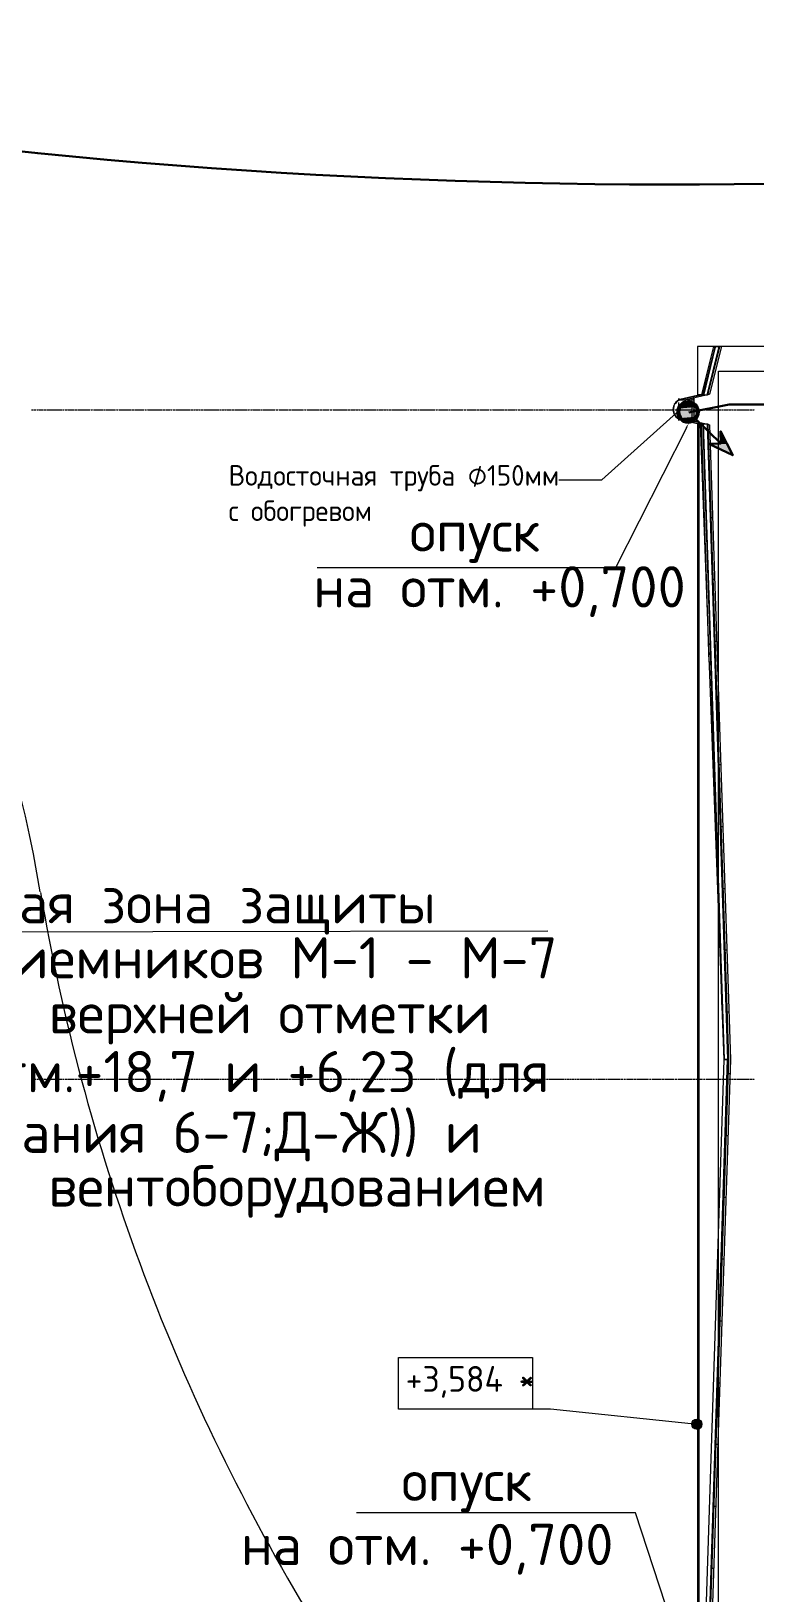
# Model space of a CAD drawing. Header units: millimetres. Extents: x -42533 to 645315, y 3457 to 82611.
# Drawn here: x 554626 to 561652, y 43635 to 58796 of the extents above; entities that cross this region are included whole.
import ezdxf

# ---------------------------------------------------------------- set-up
doc = ezdxf.new("R2010")
doc.units = ezdxf.units.MM
for name, color, linetype, true_color in [('PDF _!ЭОМ.Молниезащита', 7, 'Continuous', 0x954a95), ('PDF _Аннотация', 7, 'Continuous', 0xbababa), ('PDF _Антураж', 7, 'Continuous', 0xbababa), ('PDF _Крыша', 7, 'Continuous', 0xbababa), ('PDF _Крыша штриховка', 7, 'Continuous', 0xbababa), ('PDF _Обобщенные модели', 7, 'Continuous', 0xbababa), ('PDF _Оси', 7, 'Continuous', 0xbababa), ('PDF _Отметки', 7, 'Continuous', 0xbababa)]:
    doc.layers.add(name, color=color, linetype=linetype, true_color=true_color)
doc.layers.add('PDF _Линии', color=7, linetype='Continuous')
doc.layers.add('PDF _Текст', color=7, linetype='Continuous')
doc.styles.add('PDF GOST Common', font='GOST_Common.ttf')
doc.styles.add('PDF ISOCPEUR', font='isocpeur.ttf')

msp = doc.modelspace()

# ---------------------------------------------------------------- linework, layer by layer
at = {"layer": 'PDF _!ЭОМ.Молниезащита', "color": 5, "lineweight": 30}
msp.add_lwpolyline([(562840.1, 55170.3), (561840.6, 55170.3), (561404.3, 55170.3), (561010.4, 55094.1)], dxfattribs=at)
at = {"layer": 'PDF _!ЭОМ.Молниезащита', "color": 251, "lineweight": 5, "true_color": 0x545454}
for points in [[(560989.3, 54945.8), (560298.9, 53586.3), (557401.9, 53586.3)], [(561078.2, 42621), (560495.3, 44411.1), (557785.9, 44411.1)]]:
    msp.add_lwpolyline(points, dxfattribs=at)
at = {"layer": 'PDF _!ЭОМ.Молниезащита', "lineweight": 30}
msp.add_lwpolyline([(561086.7, 55022.1), (561323.9, 54793.4), (561205.3, 54789.1), (561438.2, 54679), (561319.6, 54912), (561323.9, 54793.4)], dxfattribs=at)
at = {"layer": 'PDF _!ЭОМ.Молниезащита', "color": 1, "lineweight": 5}
msp.add_lwpolyline([(550417.8, 46860.6), (551968, 50049.8), (559641.2, 50061.3)], dxfattribs=at)
at = {"layer": 'PDF _!ЭОМ.Молниезащита', "lineweight": 30}
msp.add_circle((561004.7, 55098.4), 103.8, dxfattribs=at)
at = {"layer": 'PDF _!ЭОМ.Молниезащита', "color": 116, "lineweight": 30, "true_color": 0x136734}
msp.add_circle((543274.8, 33878.4), 12301.6, dxfattribs=at)
at = {"layer": 'PDF _!ЭОМ.Молниезащита', "color": 1, "lineweight": 30}
msp.add_arc((560808.9, 119143.6), 61835.6, 257.405838, 277.511541, dxfattribs=at)
at = {"layer": 'PDF _!ЭОМ.Молниезащита', "lineweight": 13}
for centre, radius, start, end in [((544452.3, 48817.1), 10387.2, 8.98682, 73.69629), ((574435.6, 53776.4), 19999.9, 189.61712, 210.99735)]:
    msp.add_arc(centre, radius, start, end, dxfattribs=at)
at = {"layer": 'PDF _!ЭОМ.Молниезащита', "transparency": 33554559}
for points in [[(561074, 55178.8), (560946.9, 55178.8), (561057, 55187.2)], [(560946.9, 55178.8), (561057, 55187.2), (560963.8, 55187.2)], [(561057, 55187.2), (560963.8, 55187.2), (561040.1, 55195.7)], [(560963.8, 55187.2), (561040.1, 55195.7), (560980.8, 55195.7)], [(561040.1, 55195.7), (560980.8, 55195.7), (561018.9, 55200)], [(560980.8, 55195.7), (561018.9, 55200), (561002, 55200)], [(561116.3, 55094.1), (560904.6, 55094.1), (561112.1, 55115.2)], [(560904.6, 55094.1), (561112.1, 55115.2), (560908.8, 55115.2)], [(560908.8, 55072.9), (561116.3, 55094.1), (560904.6, 55094.1)], [(561112.1, 55115.2), (560908.8, 55115.2), (561107.9, 55132.2)], [(560908.8, 55115.2), (561107.9, 55132.2), (560913, 55132.2)], [(561112.1, 55072.9), (560908.8, 55072.9), (561116.3, 55094.1)], [(560913, 55056), (561112.1, 55072.9), (560908.8, 55072.9)], [(561107.9, 55132.2), (560913, 55132.2), (561099.4, 55149.1)], [(560913, 55132.2), (561099.4, 55149.1), (560921.5, 55149.1)], [(561107.9, 55056), (560913, 55056), (561112.1, 55072.9)], [(560921.5, 55039), (561107.9, 55056), (560913, 55056)], [(561099.4, 55149.1), (560921.5, 55149.1), (561086.7, 55166.1)], [(560921.5, 55149.1), (561086.7, 55166.1), (560934.2, 55166.1)], [(561099.4, 55039), (560921.5, 55039), (561107.9, 55056)], [(560934.2, 55022.1), (561099.4, 55039), (560921.5, 55039)], [(561086.7, 55166.1), (560934.2, 55166.1), (561074, 55178.8)], [(560934.2, 55166.1), (561074, 55178.8), (560946.9, 55178.8)], [(561086.7, 55022.1), (560934.2, 55022.1), (561099.4, 55039)], [(560946.9, 55009.4), (561086.7, 55022.1), (560934.2, 55022.1)], [(561074, 55009.4), (560946.9, 55009.4), (561086.7, 55022.1)], [(560963.8, 55000.9), (561074, 55009.4), (560946.9, 55009.4)], [(561057, 55000.9), (560963.8, 55000.9), (561074, 55009.4)], [(560980.8, 54992.4), (561057, 55000.9), (560963.8, 55000.9)], [(561040.1, 54992.4), (560980.8, 54992.4), (561057, 55000.9)], [(561002, 54988.2), (561040.1, 54992.4), (560980.8, 54992.4)], [(561018.9, 54988.2), (561002, 54988.2), (561040.1, 54992.4)], [(561323.9, 54793.4), (561383.1, 54793.4), (561319.6, 54912)], [(561205.3, 54789.1), (561323.9, 54793.4), (561383.1, 54793.4)], [(561205.3, 54789.1), (561383.1, 54789.1), (561383.1, 54793.4)], [(561438.2, 54679), (561383.1, 54789.1), (561205.3, 54789.1)]]:
    msp.add_solid(points, dxfattribs=at)
at = {"layer": 'PDF _!ЭОМ.Молниезащита', "color": 251, "true_color": 0x545454, "transparency": 33554559}
msp.add_solid([(560980.8, 54950.1), (561010.4, 54988.2), (560993.5, 54941.6)], dxfattribs=at)
at = {"layer": 'PDF _Аннотация', "color": 8, "lineweight": 9}
msp.add_lwpolyline([(559748.3, 54441.8), (560167.6, 54441.8), (560921.5, 55115.2)], dxfattribs=at)
at = {"layer": 'PDF _Аннотация', "color": 8, "lineweight": 20}
msp.add_lwpolyline([(558193.9, 45416.3), (558193.9, 45920.3), (559494.2, 45920.3), (559494.2, 45416.3)], close=True, dxfattribs=at)
at = {"layer": 'PDF _Антураж', "color": 8, "lineweight": 18}
for points in [[(561268.8, 55729.4), (561154.4, 55259.2), (561146, 55259.2), (561133.3, 55263.5), (561133.3, 55267.7), (560925.7, 55221.1, 0.6992091), (560925.7, 55026.3), (561107.9, 54984)], [(561192.6, 42646.4), (561395.9, 48813.1), (561192.6, 42642.1), (561188.3, 42642.1), (561154.4, 42642.1), (561146, 42642.1), (561133.3, 42642.1), (561133.3, 42646.4), (560925.7, 42599.8, 0.6992091), (560925.7, 42405), (561095.1, 42366.9)]]:
    msp.add_lwpolyline(points, format="xyb", dxfattribs=at)
for points in [[(561264.6, 55729.4), (561146, 55259.2)], [(561196.8, 55267.7), (561311.1, 55729.4), (561192.6, 55263.5), (561188.3, 55263.5), (561154.4, 55263.5)], [(561959.2, 31888.6), (562226, 31443.9), (562759.6, 31363.4), (562399.6, 42502.4), (562602.9, 48813.1), (562399.6, 55094.1), (562556.3, 55733.6), (561328.1, 55733.6), (561213.7, 55272), (561188.3, 55263.5), (561306.9, 55733.6)], [(561133.3, 55263.5), (560925.7, 55216.9), (560908.8, 55208.4), (560896.1, 55200), (560883.4, 55183), (560870.7, 55170.3), (560866.4, 55153.4), (560862.2, 55132.2), (560862.2, 55115.2), (560866.4, 55094.1), (560870.7, 55077.1), (560883.4, 55060.2), (560896.1, 55047.5), (560908.8, 55039), (560925.7, 55030.5)], [(560925.7, 55216.9), (560980.8, 55216.9), (560968.1, 55212.7)], [(561040.1, 55229.6), (560980.8, 55216.9)], [(561179.9, 55263.5), (561040.1, 55229.6), (561040.1, 55017.8), (561107.9, 55000.9), (561179.9, 54984)], [(560968.1, 55034.8), (560980.8, 55030.5)], [(561040.1, 55017.8), (560980.8, 55030.5), (560925.7, 55030.5), (561107.9, 54988.2)], [(561124.8, 54984), (561133.3, 54984)], [(561133.3, 54979.7), (561124.8, 54979.7)], [(561209.5, 52671.5), (561133.3, 54984), (561150.2, 54984), (561154.4, 54984), (561192.6, 54984), (561196.8, 54984), (561395.9, 48813.1)], [(561336.6, 49295.9), (561150.2, 54984)], [(561357.7, 48813.1), (561154.4, 54984)], [(561192.6, 54979.7), (561213.7, 54975.5), (561417, 48813.1), (561213.7, 42650.6), (561188.3, 42642.1), (561387.4, 48813.1), (561395.9, 48813.1), (561387.4, 48813.1), (561353.5, 48813.1), (561353.5, 48808.8)], [(561391.6, 48813.1), (561192.6, 54984)], [(561400.1, 48813.1), (561196.8, 54979.7)]]:
    msp.add_lwpolyline(points, dxfattribs=at)
for points in [[(561256.1, 55733.6), (561302.7, 55733.6), (561311.1, 55729.4), (561306.9, 55733.6), (561256.1, 55733.6), (561264.6, 55729.4), (561268.8, 55729.4), (561264.6, 55729.4), (561260.3, 55729.4), (561264.6, 55729.4), (561260.3, 55729.4)], [(561353.5, 48813.1), (561357.7, 48813.1), (561353.5, 48813.1), (561387.4, 48813.1), (561400.1, 48813.1), (561395.9, 48813.1), (561391.6, 48813.1)]]:
    msp.add_lwpolyline(points, close=True, dxfattribs=at)
at = {"layer": 'PDF _Крыша', "color": 8, "lineweight": 9}
for points in [[(561328.1, 55733.6), (561302.7, 55733.6)], [(561095.1, 55267.7), (561095.1, 55259.2)], [(561095.1, 54988.2), (561095.1, 42637.9)]]:
    msp.add_lwpolyline(points, dxfattribs=at)
at = {"layer": 'PDF _Крыша штриховка', "color": 8, "lineweight": 9}
for points in [[(561196.8, 55276.2), (561213.7, 55276.2)], [(561095.1, 54674.8), (561107.9, 54674.8)], [(561133.3, 54674.8), (561146, 54674.8)], [(561205.3, 54674.8), (561222.2, 54674.8)], [(561095.1, 54073.4), (561107.9, 54073.4)], [(561158.7, 54073.4), (561162.9, 54073.4)], [(561226.4, 54073.4), (561243.4, 54073.4)], [(561095.1, 53476.2), (561107.9, 53476.2)], [(561179.9, 53476.2), (561184.1, 53476.2)], [(561247.6, 53476.2), (561264.6, 53476.2)], [(561095.1, 52874.7), (561107.9, 52874.7)], [(561201, 52874.7), (561205.3, 52874.7)], [(561264.6, 52874.7), (561281.5, 52874.7)], [(561095.1, 52273.3), (561107.9, 52273.3)], [(561285.7, 52273.3), (561302.7, 52273.3)], [(561095.1, 51676.1), (561107.9, 51676.1)], [(561306.9, 51676.1), (561323.9, 51676.1)], [(561095.1, 51074.7), (561107.9, 51074.7)], [(561323.9, 51074.7), (561340.8, 51074.7)], [(561095.1, 50473.3), (561107.9, 50473.3)], [(561345, 50473.3), (561362, 50473.3)], [(561095.1, 49876.1), (561107.9, 49876.1)], [(561362, 49876.1), (561378.9, 49876.1)], [(561095.1, 49274.7), (561107.9, 49274.7)], [(561383.1, 49274.7), (561400.1, 49274.7)], [(561095.1, 48677.5), (561107.9, 48677.5)], [(561391.6, 48677.5), (561412.8, 48677.5)], [(561095.1, 48076.1), (561107.9, 48076.1)], [(561370.4, 48076.1), (561391.6, 48076.1)], [(561095.1, 47474.7), (561107.9, 47474.7)], [(561353.5, 47474.7), (561370.4, 47474.7)], [(561095.1, 46877.5), (561107.9, 46877.5)], [(561332.3, 46877.5), (561353.5, 46877.5)], [(561095.1, 46276.1), (561107.9, 46276.1)], [(561311.1, 46276.1), (561332.3, 46276.1)], [(561095.1, 45674.7), (561107.9, 45674.7)], [(561294.2, 45674.7), (561311.1, 45674.7)], [(561095.1, 45077.5), (561107.9, 45077.5)], [(561273, 45077.5), (561294.2, 45077.5)], [(561095.1, 44476.1), (561107.9, 44476.1)], [(561256.1, 44476.1), (561273, 44476.1)], [(561095.1, 43874.6), (561107.9, 43874.6)], [(561234.9, 43874.6), (561256.1, 43874.6)]]:
    msp.add_lwpolyline(points, dxfattribs=at)
at = {"layer": 'PDF _Линии', "color": 8, "lineweight": 9}
for points in [[(561095.1, 55733.6), (561095.1, 55267.7), (561137.5, 55267.7), (561256.1, 55733.6)], [(561154.4, 42654.9), (561353.5, 48808.8), (561124.8, 54984), (561107.9, 55000.9), (561107.9, 42642.1)]]:
    msp.add_lwpolyline(points, close=True, dxfattribs=at)
msp.add_lwpolyline([(581530.7, 32858.5), (581619.6, 25417), (554538.8, 25489), (554538.8, 32858.5), (561298.4, 32858.5), (561298.4, 55496.4), (574597.4, 55496.4), (574597.4, 32858.5), (581496.8, 32858.5)], dxfattribs=at)
at = {"layer": 'PDF _Линии', "color": 8, "lineweight": 30}
msp.add_circle((561004.7, 55098.4), 86.8, dxfattribs=at)
at = {"layer": 'PDF _Обобщенные модели', "color": 8, "lineweight": 18}
for points in [[(560913, 55212.7), (560913, 55229.6), (560913, 55221.1), (560917.3, 55216.9)], [(560913, 55056), (560913, 55123.7), (560913, 55191.5)], [(560997.7, 55221.1), (561040.1, 55216.9)], [(561052.8, 55216.9), (561061.3, 55221.1), (561061.3, 55229.6), (561061.3, 55123.7), (561061.3, 55017.8), (561061.3, 55026.3), (561052.8, 55030.5)], [(560917.3, 55030.5), (560913, 55026.3), (560913, 55017.8), (560913, 55034.8)], [(561040.1, 55030.5), (560997.7, 55026.3)]]:
    msp.add_lwpolyline(points, dxfattribs=at)
at = {"layer": 'PDF _Оси', "color": 8, "lineweight": 9}
for points in [[(554627.8, 55119.5), (554648.9, 55119.5)], [(554653.2, 55119.5), (554670.1, 55119.5)], [(554674.4, 55119.5), (554674.4, 55119.5)], [(554678.6, 55119.5), (554695.5, 55119.5)], [(554699.8, 55119.5), (554699.8, 55119.5)], [(554704, 55119.5), (554720.9, 55119.5)], [(554725.2, 55119.5), (554746.4, 55119.5)], [(554750.6, 55119.5), (554771.8, 55119.5)], [(554776, 55119.5), (554797.2, 55119.5)], [(554801.4, 55119.5), (554822.6, 55119.5)], [(554826.8, 55119.5), (554848, 55119.5)], [(554852.2, 55119.5), (554873.4, 55119.5)], [(554877.7, 55119.5), (554898.8, 55119.5)], [(554903.1, 55119.5), (554924.2, 55119.5)], [(554928.5, 55119.5), (554945.4, 55119.5)], [(554949.7, 55119.5), (554949.7, 55119.5)], [(554953.9, 55119.5), (554970.8, 55119.5)], [(554975.1, 55119.5), (554975.1, 55119.5)], [(554979.3, 55119.5), (554996.2, 55119.5)], [(555000.5, 55119.5), (555021.7, 55119.5)], [(555025.9, 55119.5), (555047.1, 55119.5)], [(555051.3, 55119.5), (555072.5, 55119.5)], [(555076.7, 55119.5), (555097.9, 55119.5)], [(555102.1, 55119.5), (555123.3, 55119.5)], [(555127.5, 55119.5), (555148.7, 55119.5)], [(555153, 55119.5), (555174.1, 55119.5)], [(555178.4, 55119.5), (555195.3, 55119.5)], [(555199.5, 55119.5), (555199.5, 55119.5)], [(555203.8, 55119.5), (555220.7, 55119.5)], [(555225, 55119.5), (555225, 55119.5)], [(555229.2, 55119.5), (555246.1, 55119.5)], [(555250.4, 55119.5), (555271.5, 55119.5)], [(555275.8, 55119.5), (555297, 55119.5)], [(555301.2, 55119.5), (555322.4, 55119.5)], [(555326.6, 55119.5), (555347.8, 55119.5)], [(555352, 55119.5), (555373.2, 55119.5)], [(555377.4, 55119.5), (555398.6, 55119.5)], [(555402.8, 55119.5), (555424, 55119.5)], [(555428.2, 55119.5), (555445.2, 55119.5)], [(555449.4, 55119.5), (555449.4, 55119.5)], [(555453.7, 55119.5), (555470.6, 55119.5)], [(555474.8, 55119.5), (555474.8, 55119.5)], [(555479.1, 55119.5), (555496, 55119.5)], [(555500.3, 55119.5), (555521.4, 55119.5)], [(555525.7, 55119.5), (555546.8, 55119.5)], [(555551.1, 55119.5), (555572.3, 55119.5)], [(555576.5, 55119.5), (555597.7, 55119.5)], [(555601.9, 55119.5), (555623.1, 55119.5)], [(555627.3, 55119.5), (555648.5, 55119.5)], [(555652.7, 55119.5), (555673.9, 55119.5)], [(555678.1, 55119.5), (555699.3, 55119.5)], [(555703.5, 55119.5), (555720.5, 55119.5)], [(555724.7, 55119.5), (555724.7, 55119.5)], [(555729, 55119.5), (555745.9, 55119.5)], [(555750.1, 55119.5), (555750.1, 55119.5)], [(555754.4, 55119.5), (555771.3, 55119.5)], [(555775.5, 55119.5), (555796.7, 55119.5)], [(555801, 55119.5), (555822.1, 55119.5)], [(555826.4, 55119.5), (555847.5, 55119.5)], [(555851.8, 55119.5), (555873, 55119.5)], [(555877.2, 55119.5), (555898.4, 55119.5)], [(555902.6, 55119.5), (555923.8, 55119.5)], [(555928, 55119.5), (555949.2, 55119.5)], [(555953.4, 55119.5), (555970.4, 55119.5)], [(555974.6, 55119.5), (555974.6, 55119.5)], [(555978.8, 55119.5), (555995.8, 55119.5)], [(556000, 55119.5), (556000, 55119.5)], [(556004.3, 55119.5), (556021.2, 55119.5)], [(556025.4, 55119.5), (556046.6, 55119.5)], [(556050.8, 55119.5), (556072, 55119.5)], [(556076.3, 55119.5), (556097.4, 55119.5)], [(556101.7, 55119.5), (556122.8, 55119.5)], [(556127.1, 55119.5), (556148.3, 55119.5)], [(556152.5, 55119.5), (556173.7, 55119.5)], [(556177.9, 55119.5), (556199.1, 55119.5)], [(556203.3, 55119.5), (556220.3, 55119.5)], [(556224.5, 55119.5), (556224.5, 55119.5)], [(556228.7, 55119.5), (556245.7, 55119.5)], [(556249.9, 55119.5), (556249.9, 55119.5)], [(556254.1, 55119.5), (556271.1, 55119.5)], [(556275.3, 55119.5), (556296.5, 55119.5)], [(556300.7, 55119.5), (556321.9, 55119.5)], [(556326.1, 55119.5), (556347.3, 55119.5)], [(556351.6, 55119.5), (556372.7, 55119.5)], [(556377, 55119.5), (556398.1, 55119.5)], [(556402.4, 55119.5), (556423.6, 55119.5)], [(556427.8, 55119.5), (556449, 55119.5)], [(556453.2, 55119.5), (556474.4, 55119.5)], [(556478.6, 55119.5), (556495.6, 55119.5)], [(556499.8, 55119.5), (556499.8, 55119.5)], [(556504, 55119.5), (556521, 55119.5)], [(556525.2, 55119.5), (556525.2, 55119.5)], [(556529.4, 55119.5), (556546.4, 55119.5)], [(556550.6, 55119.5), (556571.8, 55119.5)], [(556576, 55119.5), (556597.2, 55119.5)], [(556601.4, 55119.5), (556622.6, 55119.5)], [(556626.9, 55119.5), (556648, 55119.5)], [(556652.3, 55119.5), (556673.4, 55119.5)], [(556677.7, 55119.5), (556698.9, 55119.5)], [(556703.1, 55119.5), (556724.3, 55119.5)], [(556728.5, 55119.5), (556745.4, 55119.5)], [(556749.7, 55119.5), (556749.7, 55119.5)], [(556753.9, 55119.5), (556770.9, 55119.5)], [(556775.1, 55119.5), (556775.1, 55119.5)], [(556779.3, 55119.5), (556796.3, 55119.5)], [(556800.5, 55119.5), (556821.7, 55119.5)], [(556825.9, 55119.5), (556847.1, 55119.5)], [(556851.3, 55119.5), (556872.5, 55119.5)], [(556876.7, 55119.5), (556897.9, 55119.5)], [(556902.2, 55119.5), (556923.3, 55119.5)], [(556927.6, 55119.5), (556948.7, 55119.5)], [(556953, 55119.5), (556974.2, 55119.5)], [(556978.4, 55119.5), (556995.3, 55119.5)], [(556999.6, 55119.5), (556999.6, 55119.5)], [(557003.8, 55119.5), (557020.7, 55119.5)], [(557025, 55119.5), (557025, 55119.5)], [(557029.2, 55119.5), (557046.2, 55119.5)], [(557050.4, 55119.5), (557071.6, 55119.5)], [(557075.8, 55119.5), (557097, 55119.5)], [(557101.2, 55119.5), (557122.4, 55119.5)], [(557126.6, 55119.5), (557147.8, 55119.5)], [(557152, 55119.5), (557173.2, 55119.5)], [(557177.4, 55119.5), (557198.6, 55119.5)], [(557202.9, 55119.5), (557224, 55119.5)], [(557228.3, 55119.5), (557249.4, 55119.5)], [(557253.7, 55119.5), (557270.6, 55119.5)], [(557274.9, 55119.5), (557274.9, 55119.5)], [(557279.1, 55119.5), (557296, 55119.5)], [(557300.3, 55119.5), (557300.3, 55119.5)], [(557304.5, 55119.5), (557321.4, 55119.5)], [(557325.7, 55119.5), (557346.9, 55119.5)], [(557351.1, 55119.5), (557372.3, 55119.5)], [(557376.5, 55119.5), (557397.7, 55119.5)], [(557401.9, 55119.5), (557423.1, 55119.5)], [(557427.3, 55119.5), (557448.5, 55119.5)], [(557452.7, 55119.5), (557473.9, 55119.5)], [(557478.2, 55119.5), (557499.3, 55119.5)], [(557503.6, 55119.5), (557520.5, 55119.5)], [(557524.7, 55119.5), (557524.7, 55119.5)], [(557529, 55119.5), (557545.9, 55119.5)], [(557550.2, 55119.5), (557550.2, 55119.5)], [(557554.4, 55119.5), (557571.3, 55119.5)], [(557575.6, 55119.5), (557596.7, 55119.5)], [(557601, 55119.5), (557622.2, 55119.5)], [(557626.4, 55119.5), (557647.6, 55119.5)], [(557651.8, 55119.5), (557673, 55119.5)], [(557677.2, 55119.5), (557698.4, 55119.5)], [(557702.6, 55119.5), (557723.8, 55119.5)], [(557728, 55119.5), (557749.2, 55119.5)], [(557753.5, 55119.5), (557770.4, 55119.5)], [(557774.6, 55119.5), (557774.6, 55119.5)], [(557778.9, 55119.5), (557795.8, 55119.5)], [(557800, 55119.5), (557800, 55119.5)], [(557804.3, 55119.5), (557821.2, 55119.5)], [(557825.5, 55119.5), (557846.6, 55119.5)], [(557850.9, 55119.5), (557872, 55119.5)], [(557876.3, 55119.5), (557897.5, 55119.5)], [(557901.7, 55119.5), (557922.9, 55119.5)], [(557927.1, 55119.5), (557948.3, 55119.5)], [(557952.5, 55119.5), (557973.7, 55119.5)], [(557977.9, 55119.5), (557999.1, 55119.5)], [(558003.3, 55119.5), (558024.5, 55119.5)], [(558028.8, 55119.5), (558045.7, 55119.5)], [(558049.9, 55119.5), (558049.9, 55119.5)], [(558054.2, 55119.5), (558071.1, 55119.5)], [(558075.3, 55119.5), (558075.3, 55119.5)], [(558079.6, 55119.5), (558096.5, 55119.5)], [(558100.8, 55119.5), (558121.9, 55119.5)], [(558126.2, 55119.5), (558147.3, 55119.5)], [(558151.6, 55119.5), (558172.8, 55119.5)], [(558177, 55119.5), (558198.2, 55119.5)], [(558202.4, 55119.5), (558223.6, 55119.5)], [(558227.8, 55119.5), (558249, 55119.5)], [(558253.2, 55119.5), (558274.4, 55119.5)], [(558278.6, 55119.5), (558295.6, 55119.5)], [(558299.8, 55119.5), (558299.8, 55119.5)], [(558304.1, 55119.5), (558321, 55119.5)], [(558325.2, 55119.5), (558325.2, 55119.5)], [(558329.5, 55119.5), (558346.4, 55119.5)], [(558350.6, 55119.5), (558371.8, 55119.5)], [(558376.1, 55119.5), (558397.2, 55119.5)], [(558401.5, 55119.5), (558422.6, 55119.5)], [(558426.9, 55119.5), (558448.1, 55119.5)], [(558452.3, 55119.5), (558473.5, 55119.5)], [(558477.7, 55119.5), (558498.9, 55119.5)], [(558503.1, 55119.5), (558524.3, 55119.5)], [(558528.5, 55119.5), (558545.5, 55119.5)], [(558549.7, 55119.5), (558549.7, 55119.5)], [(558553.9, 55119.5), (558570.9, 55119.5)], [(558575.1, 55119.5), (558575.1, 55119.5)], [(558579.3, 55119.5), (558596.3, 55119.5)], [(558600.5, 55119.5), (558621.7, 55119.5)], [(558625.9, 55119.5), (558647.1, 55119.5)], [(558651.3, 55119.5), (558672.5, 55119.5)], [(558676.8, 55119.5), (558697.9, 55119.5)], [(558702.2, 55119.5), (558723.3, 55119.5)], [(558727.6, 55119.5), (558748.8, 55119.5)], [(558753, 55119.5), (558774.2, 55119.5)], [(558778.4, 55119.5), (558799.6, 55119.5)], [(558803.8, 55119.5), (558820.8, 55119.5)], [(558825, 55119.5), (558825, 55119.5)], [(558829.2, 55119.5), (558846.2, 55119.5)], [(558850.4, 55119.5), (558850.4, 55119.5)], [(558854.6, 55119.5), (558871.6, 55119.5)], [(558875.8, 55119.5), (558897, 55119.5)], [(558901.2, 55119.5), (558922.4, 55119.5)], [(558926.6, 55119.5), (558947.8, 55119.5)], [(558952.1, 55119.5), (558973.2, 55119.5)], [(558977.5, 55119.5), (558998.6, 55119.5)], [(559002.9, 55119.5), (559024.1, 55119.5)], [(559028.3, 55119.5), (559049.5, 55119.5)], [(559053.7, 55119.5), (559070.6, 55119.5)], [(559074.9, 55119.5), (559074.9, 55119.5)], [(559079.1, 55119.5), (559096.1, 55119.5)], [(559100.3, 55119.5), (559100.3, 55119.5)], [(559104.5, 55119.5), (559121.5, 55119.5)], [(559125.7, 55119.5), (559146.9, 55119.5)], [(559151.1, 55119.5), (559172.3, 55119.5)], [(559176.5, 55119.5), (559197.7, 55119.5)], [(559201.9, 55119.5), (559223.1, 55119.5)], [(559227.4, 55119.5), (559248.5, 55119.5)], [(559252.8, 55119.5), (559273.9, 55119.5)], [(559278.2, 55119.5), (559299.4, 55119.5)], [(559303.6, 55119.5), (559320.5, 55119.5)], [(559324.8, 55119.5), (559324.8, 55119.5)], [(559329, 55119.5), (559345.9, 55119.5)], [(559350.2, 55119.5), (559350.2, 55119.5)], [(559354.4, 55119.5), (559371.4, 55119.5)], [(559375.6, 55119.5), (559396.8, 55119.5)], [(559401, 55119.5), (559422.2, 55119.5)], [(559426.4, 55119.5), (559447.6, 55119.5)], [(559451.8, 55119.5), (559473, 55119.5)], [(559477.2, 55119.5), (559498.4, 55119.5)], [(559502.7, 55119.5), (559523.8, 55119.5)], [(559528.1, 55119.5), (559549.2, 55119.5)], [(559553.5, 55119.5), (559574.7, 55119.5)], [(559578.9, 55119.5), (559595.8, 55119.5)], [(559600.1, 55119.5), (559600.1, 55119.5)], [(559604.3, 55119.5), (559621.2, 55119.5)], [(559625.5, 55119.5), (559625.5, 55119.5)], [(559629.7, 55119.5), (559646.7, 55119.5)], [(559650.9, 55119.5), (559672.1, 55119.5)], [(559676.3, 55119.5), (559697.5, 55119.5)], [(559701.7, 55119.5), (559722.9, 55119.5)], [(559727.1, 55119.5), (559748.3, 55119.5)], [(559752.5, 55119.5), (559773.7, 55119.5)], [(559778, 55119.5), (559799.1, 55119.5)], [(559803.4, 55119.5), (559824.5, 55119.5)], [(559828.8, 55119.5), (559845.7, 55119.5)], [(559850, 55119.5), (559850, 55119.5)], [(559854.2, 55119.5), (559871.1, 55119.5)], [(559875.4, 55119.5), (559875.4, 55119.5)], [(559879.6, 55119.5), (559896.5, 55119.5)], [(559900.8, 55119.5), (559922, 55119.5)], [(559926.2, 55119.5), (559947.4, 55119.5)], [(559951.6, 55119.5), (559972.8, 55119.5)], [(559977, 55119.5), (559998.2, 55119.5)], [(560002.4, 55119.5), (560023.6, 55119.5)], [(560027.8, 55119.5), (560049, 55119.5)], [(560053.2, 55119.5), (560074.4, 55119.5)], [(560078.7, 55119.5), (560095.6, 55119.5)], [(560099.8, 55119.5), (560099.8, 55119.5)], [(560104.1, 55119.5), (560121, 55119.5)], [(560125.2, 55119.5), (560125.2, 55119.5)], [(560129.5, 55119.5), (560146.4, 55119.5)], [(560150.7, 55119.5), (560171.8, 55119.5)], [(560176.1, 55119.5), (560197.3, 55119.5)], [(560201.5, 55119.5), (560222.7, 55119.5)], [(560226.9, 55119.5), (560248.1, 55119.5)], [(560252.3, 55119.5), (560273.5, 55119.5)], [(560277.7, 55119.5), (560298.9, 55119.5)], [(560303.1, 55119.5), (560324.3, 55119.5)], [(560328.5, 55119.5), (560349.7, 55119.5)], [(560354, 55119.5), (560370.9, 55119.5)], [(560375.1, 55119.5), (560375.1, 55119.5)], [(560379.4, 55119.5), (560396.3, 55119.5)], [(560400.5, 55119.5), (560400.5, 55119.5)], [(560404.8, 55119.5), (560421.7, 55119.5)], [(560426, 55119.5), (560447.1, 55119.5)], [(560451.4, 55119.5), (560472.5, 55119.5)], [(560476.8, 55119.5), (560498, 55119.5)], [(560502.2, 55119.5), (560523.4, 55119.5)], [(560527.6, 55119.5), (560548.8, 55119.5)], [(560553, 55119.5), (560574.2, 55119.5)], [(560578.4, 55119.5), (560599.6, 55119.5)], [(560603.8, 55119.5), (560620.8, 55119.5)], [(560625, 55119.5), (560625, 55119.5)], [(560629.3, 55119.5), (560646.2, 55119.5)], [(560650.4, 55119.5), (560650.4, 55119.5)], [(560654.7, 55119.5), (560671.6, 55119.5)], [(560675.8, 55119.5), (560697, 55119.5)], [(560701.3, 55119.5), (560722.4, 55119.5)], [(560726.7, 55119.5), (560747.8, 55119.5)], [(560752.1, 55119.5), (560773.3, 55119.5)], [(560777.5, 55119.5), (560798.7, 55119.5)], [(560802.9, 55119.5), (560824.1, 55119.5)], [(560828.3, 55119.5), (560849.5, 55119.5)], [(560853.7, 55119.5), (560870.7, 55119.5)], [(560874.9, 55119.5), (560874.9, 55119.5)], [(560879.1, 55119.5), (560896.1, 55119.5)], [(560900.3, 55119.5), (560900.3, 55119.5)], [(560904.6, 55119.5), (560921.5, 55119.5)], [(560925.7, 55119.5), (560946.9, 55119.5)], [(560951.1, 55119.5), (560972.3, 55119.5)], [(560976.6, 55119.5), (560997.7, 55119.5)], [(561002, 55119.5), (561023.1, 55119.5)], [(561027.4, 55119.5), (561048.6, 55119.5)], [(561052.8, 55119.5), (561074, 55119.5)], [(561078.2, 55119.5), (561099.4, 55119.5)], [(561103.6, 55119.5), (561124.8, 55119.5)], [(561129, 55119.5), (561146, 55119.5)], [(561150.2, 55119.5), (561150.2, 55119.5)], [(561154.4, 55119.5), (561171.4, 55119.5)], [(561175.6, 55119.5), (561175.6, 55119.5)], [(561179.9, 55119.5), (561196.8, 55119.5)], [(561201, 55119.5), (561222.2, 55119.5)], [(561226.4, 55119.5), (561247.6, 55119.5)], [(561251.9, 55119.5), (561273, 55119.5)], [(561277.3, 55119.5), (561298.4, 55119.5)], [(561302.7, 55119.5), (561323.9, 55119.5)], [(561328.1, 55119.5), (561349.3, 55119.5)], [(561353.5, 55119.5), (561374.7, 55119.5)], [(561378.9, 55119.5), (561395.9, 55119.5)], [(561400.1, 55119.5), (561400.1, 55119.5)], [(561404.3, 55119.5), (561421.3, 55119.5)], [(561425.5, 55119.5), (561425.5, 55119.5)], [(561429.7, 55119.5), (561446.7, 55119.5)], [(561450.9, 55119.5), (561472.1, 55119.5)], [(561476.3, 55119.5), (561497.5, 55119.5)], [(561501.7, 55119.5), (561522.9, 55119.5)], [(561527.1, 55119.5), (561548.3, 55119.5)], [(561552.6, 55119.5), (561573.7, 55119.5)], [(561578, 55119.5), (561599.2, 55119.5)], [(561603.4, 55119.5), (561624.6, 55119.5)], [(561628.8, 55119.5), (561645.7, 55119.5)], [(561650, 55119.5), (561650, 55119.5)], [(554627.8, 48622.5), (554648.9, 48622.5)], [(554653.2, 48622.5), (554670.1, 48622.5)], [(554674.4, 48622.5), (554674.4, 48622.5)], [(554678.6, 48622.5), (554695.5, 48622.5)], [(554699.8, 48622.5), (554699.8, 48622.5)], [(554704, 48622.5), (554720.9, 48622.5)], [(554725.2, 48622.5), (554746.4, 48622.5)], [(554750.6, 48622.5), (554771.8, 48622.5)], [(554776, 48622.5), (554797.2, 48622.5)], [(554801.4, 48622.5), (554822.6, 48622.5)], [(554826.8, 48622.5), (554848, 48622.5)], [(554852.2, 48622.5), (554873.4, 48622.5)], [(554877.7, 48622.5), (554898.8, 48622.5)], [(554903.1, 48622.5), (554924.2, 48622.5)], [(554928.5, 48622.5), (554945.4, 48622.5)], [(554949.7, 48622.5), (554949.7, 48622.5)], [(554953.9, 48622.5), (554970.8, 48622.5)], [(554975.1, 48622.5), (554975.1, 48622.5)], [(554979.3, 48622.5), (554996.2, 48622.5)], [(555000.5, 48622.5), (555021.7, 48622.5)], [(555025.9, 48622.5), (555047.1, 48622.5)], [(555051.3, 48622.5), (555072.5, 48622.5)], [(555076.7, 48622.5), (555097.9, 48622.5)], [(555102.1, 48622.5), (555123.3, 48622.5)], [(555127.5, 48622.5), (555148.7, 48622.5)], [(555153, 48622.5), (555174.1, 48622.5)], [(555178.4, 48622.5), (555195.3, 48622.5)], [(555199.5, 48622.5), (555199.5, 48622.5)], [(555203.8, 48622.5), (555220.7, 48622.5)], [(555225, 48622.5), (555225, 48622.5)], [(555229.2, 48622.5), (555246.1, 48622.5)], [(555250.4, 48622.5), (555271.5, 48622.5)], [(555275.8, 48622.5), (555297, 48622.5)], [(555301.2, 48622.5), (555322.4, 48622.5)], [(555326.6, 48622.5), (555347.8, 48622.5)], [(555352, 48622.5), (555373.2, 48622.5)], [(555377.4, 48622.5), (555398.6, 48622.5)], [(555402.8, 48622.5), (555424, 48622.5)], [(555428.2, 48622.5), (555445.2, 48622.5)], [(555449.4, 48622.5), (555449.4, 48622.5)], [(555453.7, 48622.5), (555470.6, 48622.5)], [(555474.8, 48622.5), (555474.8, 48622.5)], [(555479.1, 48622.5), (555496, 48622.5)], [(555500.3, 48622.5), (555521.4, 48622.5)], [(555525.7, 48622.5), (555546.8, 48622.5)], [(555551.1, 48622.5), (555572.3, 48622.5)], [(555576.5, 48622.5), (555597.7, 48622.5)], [(555601.9, 48622.5), (555623.1, 48622.5)], [(555627.3, 48622.5), (555648.5, 48622.5)], [(555652.7, 48622.5), (555673.9, 48622.5)], [(555678.1, 48622.5), (555699.3, 48622.5)], [(555703.5, 48622.5), (555720.5, 48622.5)], [(555724.7, 48622.5), (555724.7, 48622.5)], [(555729, 48622.5), (555745.9, 48622.5)], [(555750.1, 48622.5), (555750.1, 48622.5)], [(555754.4, 48622.5), (555771.3, 48622.5)], [(555775.5, 48622.5), (555796.7, 48622.5)], [(555801, 48622.5), (555822.1, 48622.5)], [(555826.4, 48622.5), (555847.5, 48622.5)], [(555851.8, 48622.5), (555873, 48622.5)], [(555877.2, 48622.5), (555898.4, 48622.5)], [(555902.6, 48622.5), (555923.8, 48622.5)], [(555928, 48622.5), (555949.2, 48622.5)], [(555953.4, 48622.5), (555970.4, 48622.5)], [(555974.6, 48622.5), (555974.6, 48622.5)], [(555978.8, 48622.5), (555995.8, 48622.5)], [(556000, 48622.5), (556000, 48622.5)], [(556004.3, 48622.5), (556021.2, 48622.5)], [(556025.4, 48622.5), (556046.6, 48622.5)], [(556050.8, 48622.5), (556072, 48622.5)], [(556076.3, 48622.5), (556097.4, 48622.5)], [(556101.7, 48622.5), (556122.8, 48622.5)], [(556127.1, 48622.5), (556148.3, 48622.5)], [(556152.5, 48622.5), (556173.7, 48622.5)], [(556177.9, 48622.5), (556199.1, 48622.5)], [(556203.3, 48622.5), (556220.3, 48622.5)], [(556224.5, 48622.5), (556224.5, 48622.5)], [(556228.7, 48622.5), (556245.7, 48622.5)], [(556249.9, 48622.5), (556249.9, 48622.5)], [(556254.1, 48622.5), (556271.1, 48622.5)], [(556275.3, 48622.5), (556296.5, 48622.5)], [(556300.7, 48622.5), (556321.9, 48622.5)], [(556326.1, 48622.5), (556347.3, 48622.5)], [(556351.6, 48622.5), (556372.7, 48622.5)], [(556377, 48622.5), (556398.1, 48622.5)], [(556402.4, 48622.5), (556423.6, 48622.5)], [(556427.8, 48622.5), (556449, 48622.5)], [(556453.2, 48622.5), (556474.4, 48622.5)], [(556478.6, 48622.5), (556495.6, 48622.5)], [(556499.8, 48622.5), (556499.8, 48622.5)], [(556504, 48622.5), (556521, 48622.5)], [(556525.2, 48622.5), (556525.2, 48622.5)], [(556529.4, 48622.5), (556546.4, 48622.5)], [(556550.6, 48622.5), (556571.8, 48622.5)], [(556576, 48622.5), (556597.2, 48622.5)], [(556601.4, 48622.5), (556622.6, 48622.5)], [(556626.9, 48622.5), (556648, 48622.5)], [(556652.3, 48622.5), (556673.4, 48622.5)], [(556677.7, 48622.5), (556698.9, 48622.5)], [(556703.1, 48622.5), (556724.3, 48622.5)], [(556728.5, 48622.5), (556745.4, 48622.5)], [(556749.7, 48622.5), (556749.7, 48622.5)], [(556753.9, 48622.5), (556770.9, 48622.5)], [(556775.1, 48622.5), (556775.1, 48622.5)], [(556779.3, 48622.5), (556796.3, 48622.5)], [(556800.5, 48622.5), (556821.7, 48622.5)], [(556825.9, 48622.5), (556847.1, 48622.5)], [(556851.3, 48622.5), (556872.5, 48622.5)], [(556876.7, 48622.5), (556897.9, 48622.5)], [(556902.2, 48622.5), (556923.3, 48622.5)], [(556927.6, 48622.5), (556948.7, 48622.5)], [(556953, 48622.5), (556974.2, 48622.5)], [(556978.4, 48622.5), (556995.3, 48622.5)], [(556999.6, 48622.5), (556999.6, 48622.5)], [(557003.8, 48622.5), (557020.7, 48622.5)], [(557025, 48622.5), (557025, 48622.5)], [(557029.2, 48622.5), (557046.2, 48622.5)], [(557050.4, 48622.5), (557071.6, 48622.5)], [(557075.8, 48622.5), (557097, 48622.5)], [(557101.2, 48622.5), (557122.4, 48622.5)], [(557126.6, 48622.5), (557147.8, 48622.5)], [(557152, 48622.5), (557173.2, 48622.5)], [(557177.4, 48622.5), (557198.6, 48622.5)], [(557202.9, 48622.5), (557224, 48622.5)], [(557228.3, 48622.5), (557249.4, 48622.5)], [(557253.7, 48622.5), (557270.6, 48622.5)], [(557274.9, 48622.5), (557274.9, 48622.5)], [(557279.1, 48622.5), (557296, 48622.5)], [(557300.3, 48622.5), (557300.3, 48622.5)], [(557304.5, 48622.5), (557321.4, 48622.5)], [(557325.7, 48622.5), (557346.9, 48622.5)], [(557351.1, 48622.5), (557372.3, 48622.5)], [(557376.5, 48622.5), (557397.7, 48622.5)], [(557401.9, 48622.5), (557423.1, 48622.5)], [(557427.3, 48622.5), (557448.5, 48622.5)], [(557452.7, 48622.5), (557473.9, 48622.5)], [(557478.2, 48622.5), (557499.3, 48622.5)], [(557503.6, 48622.5), (557520.5, 48622.5)], [(557524.7, 48622.5), (557524.7, 48622.5)], [(557529, 48622.5), (557545.9, 48622.5)], [(557550.2, 48622.5), (557550.2, 48622.5)], [(557554.4, 48622.5), (557571.3, 48622.5)], [(557575.6, 48622.5), (557596.7, 48622.5)], [(557601, 48622.5), (557622.2, 48622.5)], [(557626.4, 48622.5), (557647.6, 48622.5)], [(557651.8, 48622.5), (557673, 48622.5)], [(557677.2, 48622.5), (557698.4, 48622.5)], [(557702.6, 48622.5), (557723.8, 48622.5)], [(557728, 48622.5), (557749.2, 48622.5)], [(557753.5, 48622.5), (557770.4, 48622.5)], [(557774.6, 48622.5), (557774.6, 48622.5)], [(557778.9, 48622.5), (557795.8, 48622.5)], [(557800, 48622.5), (557800, 48622.5)], [(557804.3, 48622.5), (557821.2, 48622.5)], [(557825.5, 48622.5), (557846.6, 48622.5)], [(557850.9, 48622.5), (557872, 48622.5)], [(557876.3, 48622.5), (557897.5, 48622.5)], [(557901.7, 48622.5), (557922.9, 48622.5)], [(557927.1, 48622.5), (557948.3, 48622.5)], [(557952.5, 48622.5), (557973.7, 48622.5)], [(557977.9, 48622.5), (557999.1, 48622.5)], [(558003.3, 48622.5), (558024.5, 48622.5)], [(558028.8, 48622.5), (558045.7, 48622.5)], [(558049.9, 48622.5), (558049.9, 48622.5)], [(558054.2, 48622.5), (558071.1, 48622.5)], [(558075.3, 48622.5), (558075.3, 48622.5)], [(558079.6, 48622.5), (558096.5, 48622.5)], [(558100.8, 48622.5), (558121.9, 48622.5)], [(558126.2, 48622.5), (558147.3, 48622.5)], [(558151.6, 48622.5), (558172.8, 48622.5)], [(558177, 48622.5), (558198.2, 48622.5)], [(558202.4, 48622.5), (558223.6, 48622.5)], [(558227.8, 48622.5), (558249, 48622.5)], [(558253.2, 48622.5), (558274.4, 48622.5)], [(558278.6, 48622.5), (558295.6, 48622.5)], [(558299.8, 48622.5), (558299.8, 48622.5)], [(558304.1, 48622.5), (558321, 48622.5)], [(558325.2, 48622.5), (558325.2, 48622.5)], [(558329.5, 48622.5), (558346.4, 48622.5)], [(558350.6, 48622.5), (558371.8, 48622.5)], [(558376.1, 48622.5), (558397.2, 48622.5)], [(558401.5, 48622.5), (558422.6, 48622.5)], [(558426.9, 48622.5), (558448.1, 48622.5)], [(558452.3, 48622.5), (558473.5, 48622.5)], [(558477.7, 48622.5), (558498.9, 48622.5)], [(558503.1, 48622.5), (558524.3, 48622.5)], [(558528.5, 48622.5), (558545.5, 48622.5)], [(558549.7, 48622.5), (558549.7, 48622.5)], [(558553.9, 48622.5), (558570.9, 48622.5)], [(558575.1, 48622.5), (558575.1, 48622.5)], [(558579.3, 48622.5), (558596.3, 48622.5)], [(558600.5, 48622.5), (558621.7, 48622.5)], [(558625.9, 48622.5), (558647.1, 48622.5)], [(558651.3, 48622.5), (558672.5, 48622.5)], [(558676.8, 48622.5), (558697.9, 48622.5)], [(558702.2, 48622.5), (558723.3, 48622.5)], [(558727.6, 48622.5), (558748.8, 48622.5)], [(558753, 48622.5), (558774.2, 48622.5)], [(558778.4, 48622.5), (558799.6, 48622.5)], [(558803.8, 48622.5), (558820.8, 48622.5)], [(558825, 48622.5), (558825, 48622.5)], [(558829.2, 48622.5), (558846.2, 48622.5)], [(558850.4, 48622.5), (558850.4, 48622.5)], [(558854.6, 48622.5), (558871.6, 48622.5)], [(558875.8, 48622.5), (558897, 48622.5)], [(558901.2, 48622.5), (558922.4, 48622.5)], [(558926.6, 48622.5), (558947.8, 48622.5)], [(558952.1, 48622.5), (558973.2, 48622.5)], [(558977.5, 48622.5), (558998.6, 48622.5)], [(559002.9, 48622.5), (559024.1, 48622.5)], [(559028.3, 48622.5), (559049.5, 48622.5)], [(559053.7, 48622.5), (559070.6, 48622.5)], [(559074.9, 48622.5), (559074.9, 48622.5)], [(559079.1, 48622.5), (559096.1, 48622.5)], [(559100.3, 48622.5), (559100.3, 48622.5)], [(559104.5, 48622.5), (559121.5, 48622.5)], [(559125.7, 48622.5), (559146.9, 48622.5)], [(559151.1, 48622.5), (559172.3, 48622.5)], [(559176.5, 48622.5), (559197.7, 48622.5)], [(559201.9, 48622.5), (559223.1, 48622.5)], [(559227.4, 48622.5), (559248.5, 48622.5)], [(559252.8, 48622.5), (559273.9, 48622.5)], [(559278.2, 48622.5), (559299.4, 48622.5)], [(559303.6, 48622.5), (559320.5, 48622.5)], [(559324.8, 48622.5), (559324.8, 48622.5)], [(559329, 48622.5), (559345.9, 48622.5)], [(559350.2, 48622.5), (559350.2, 48622.5)], [(559354.4, 48622.5), (559371.4, 48622.5)], [(559375.6, 48622.5), (559396.8, 48622.5)], [(559401, 48622.5), (559422.2, 48622.5)], [(559426.4, 48622.5), (559447.6, 48622.5)], [(559451.8, 48622.5), (559473, 48622.5)], [(559477.2, 48622.5), (559498.4, 48622.5)], [(559502.7, 48622.5), (559523.8, 48622.5)], [(559528.1, 48622.5), (559549.2, 48622.5)], [(559553.5, 48622.5), (559574.7, 48622.5)], [(559578.9, 48622.5), (559595.8, 48622.5)], [(559600.1, 48622.5), (559600.1, 48622.5)], [(559604.3, 48622.5), (559621.2, 48622.5)], [(559625.5, 48622.5), (559625.5, 48622.5)], [(559629.7, 48622.5), (559646.7, 48622.5)], [(559650.9, 48622.5), (559672.1, 48622.5)], [(559676.3, 48622.5), (559697.5, 48622.5)], [(559701.7, 48622.5), (559722.9, 48622.5)], [(559727.1, 48622.5), (559748.3, 48622.5)], [(559752.5, 48622.5), (559773.7, 48622.5)], [(559778, 48622.5), (559799.1, 48622.5)], [(559803.4, 48622.5), (559824.5, 48622.5)], [(559828.8, 48622.5), (559845.7, 48622.5)], [(559850, 48622.5), (559850, 48622.5)], [(559854.2, 48622.5), (559871.1, 48622.5)], [(559875.4, 48622.5), (559875.4, 48622.5)], [(559879.6, 48622.5), (559896.5, 48622.5)], [(559900.8, 48622.5), (559922, 48622.5)], [(559926.2, 48622.5), (559947.4, 48622.5)], [(559951.6, 48622.5), (559972.8, 48622.5)], [(559977, 48622.5), (559998.2, 48622.5)], [(560002.4, 48622.5), (560023.6, 48622.5)], [(560027.8, 48622.5), (560049, 48622.5)], [(560053.2, 48622.5), (560074.4, 48622.5)], [(560078.7, 48622.5), (560095.6, 48622.5)], [(560099.8, 48622.5), (560099.8, 48622.5)], [(560104.1, 48622.5), (560121, 48622.5)], [(560125.2, 48622.5), (560125.2, 48622.5)], [(560129.5, 48622.5), (560146.4, 48622.5)], [(560150.7, 48622.5), (560171.8, 48622.5)], [(560176.1, 48622.5), (560197.3, 48622.5)], [(560201.5, 48622.5), (560222.7, 48622.5)], [(560226.9, 48622.5), (560248.1, 48622.5)], [(560252.3, 48622.5), (560273.5, 48622.5)], [(560277.7, 48622.5), (560298.9, 48622.5)], [(560303.1, 48622.5), (560324.3, 48622.5)], [(560328.5, 48622.5), (560349.7, 48622.5)], [(560354, 48622.5), (560370.9, 48622.5)], [(560375.1, 48622.5), (560375.1, 48622.5)], [(560379.4, 48622.5), (560396.3, 48622.5)], [(560400.5, 48622.5), (560400.5, 48622.5)], [(560404.8, 48622.5), (560421.7, 48622.5)], [(560426, 48622.5), (560447.1, 48622.5)], [(560451.4, 48622.5), (560472.5, 48622.5)], [(560476.8, 48622.5), (560498, 48622.5)], [(560502.2, 48622.5), (560523.4, 48622.5)], [(560527.6, 48622.5), (560548.8, 48622.5)], [(560553, 48622.5), (560574.2, 48622.5)], [(560578.4, 48622.5), (560599.6, 48622.5)], [(560603.8, 48622.5), (560620.8, 48622.5)], [(560625, 48622.5), (560625, 48622.5)], [(560629.3, 48622.5), (560646.2, 48622.5)], [(560650.4, 48622.5), (560650.4, 48622.5)], [(560654.7, 48622.5), (560671.6, 48622.5)], [(560675.8, 48622.5), (560697, 48622.5)], [(560701.3, 48622.5), (560722.4, 48622.5)], [(560726.7, 48622.5), (560747.8, 48622.5)], [(560752.1, 48622.5), (560773.3, 48622.5)], [(560777.5, 48622.5), (560798.7, 48622.5)], [(560802.9, 48622.5), (560824.1, 48622.5)], [(560828.3, 48622.5), (560849.5, 48622.5)], [(560853.7, 48622.5), (560870.7, 48622.5)], [(560874.9, 48622.5), (560874.9, 48622.5)], [(560879.1, 48622.5), (560896.1, 48622.5)], [(560900.3, 48622.5), (560900.3, 48622.5)], [(560904.6, 48622.5), (560921.5, 48622.5)], [(560925.7, 48622.5), (560946.9, 48622.5)], [(560951.1, 48622.5), (560972.3, 48622.5)], [(560976.6, 48622.5), (560997.7, 48622.5)], [(561002, 48622.5), (561023.1, 48622.5)], [(561027.4, 48622.5), (561048.6, 48622.5)], [(561052.8, 48622.5), (561074, 48622.5)], [(561078.2, 48622.5), (561099.4, 48622.5)], [(561103.6, 48622.5), (561124.8, 48622.5)], [(561129, 48622.5), (561146, 48622.5)], [(561150.2, 48622.5), (561150.2, 48622.5)], [(561154.4, 48622.5), (561171.4, 48622.5)], [(561175.6, 48622.5), (561175.6, 48622.5)], [(561179.9, 48622.5), (561196.8, 48622.5)], [(561201, 48622.5), (561222.2, 48622.5)], [(561226.4, 48622.5), (561247.6, 48622.5)], [(561251.9, 48622.5), (561273, 48622.5)], [(561277.3, 48622.5), (561298.4, 48622.5)], [(561302.7, 48622.5), (561323.9, 48622.5)], [(561328.1, 48622.5), (561349.3, 48622.5)], [(561353.5, 48622.5), (561374.7, 48622.5)], [(561378.9, 48622.5), (561395.9, 48622.5)], [(561400.1, 48622.5), (561400.1, 48622.5)], [(561404.3, 48622.5), (561421.3, 48622.5)], [(561425.5, 48622.5), (561425.5, 48622.5)], [(561429.7, 48622.5), (561446.7, 48622.5)], [(561450.9, 48622.5), (561472.1, 48622.5)], [(561476.3, 48622.5), (561497.5, 48622.5)], [(561501.7, 48622.5), (561522.9, 48622.5)], [(561527.1, 48622.5), (561548.3, 48622.5)], [(561552.6, 48622.5), (561573.7, 48622.5)], [(561578, 48622.5), (561599.2, 48622.5)], [(561603.4, 48622.5), (561624.6, 48622.5)], [(561628.8, 48622.5), (561645.7, 48622.5)], [(561650, 48622.5), (561650, 48622.5)]]:
    msp.add_lwpolyline(points, dxfattribs=at)
at = {"layer": 'PDF _Отметки', "color": 8, "lineweight": 20}
msp.add_lwpolyline([(561095.1, 45268.1), (559667.8, 45416.3), (558846.2, 45416.3)], dxfattribs=at)
at = {"layer": 'PDF _Отметки', "lineweight": 9}
msp.add_circle((561089.4, 45272), 48.7, dxfattribs=at)
at = {"layer": 'PDF _Отметки', "transparency": 33554559}
for points in [[(561048.6, 45285), (561141.7, 45280.8), (561044.3, 45280.8)], [(561141.7, 45280.8), (561044.3, 45280.8), (561141.7, 45276.5)], [(561044.3, 45280.8), (561141.7, 45276.5), (561044.3, 45276.5)], [(561141.7, 45276.5), (561044.3, 45276.5), (561141.7, 45272.3)], [(561044.3, 45276.5), (561141.7, 45272.3), (561044.3, 45272.3)], [(561141.7, 45272.3), (561044.3, 45272.3), (561146, 45268.1)], [(561044.3, 45272.3), (561146, 45268.1), (561044.3, 45268.1)], [(561146, 45268.1), (561044.3, 45268.1), (561141.7, 45263.8)], [(561044.3, 45268.1), (561141.7, 45263.8), (561044.3, 45263.8)], [(561141.7, 45263.8), (561044.3, 45263.8), (561141.7, 45259.6)], [(561044.3, 45263.8), (561141.7, 45259.6), (561044.3, 45259.6)], [(561141.7, 45259.6), (561044.3, 45259.6), (561141.7, 45255.4)], [(561044.3, 45259.6), (561141.7, 45255.4), (561044.3, 45255.4)], [(561141.7, 45255.4), (561044.3, 45255.4), (561141.7, 45251.1)], [(561044.3, 45255.4), (561141.7, 45251.1), (561048.6, 45251.1)], [(561052.8, 45293.5), (561137.5, 45289.2), (561048.6, 45289.2)], [(561137.5, 45289.2), (561048.6, 45289.2), (561141.7, 45285)], [(561048.6, 45289.2), (561141.7, 45285), (561048.6, 45285)], [(561141.7, 45285), (561048.6, 45285), (561141.7, 45280.8)], [(561141.7, 45251.1), (561048.6, 45251.1), (561137.5, 45246.9)], [(561048.6, 45251.1), (561137.5, 45246.9), (561048.6, 45246.9)], [(561137.5, 45246.9), (561048.6, 45246.9), (561137.5, 45242.7)], [(561048.6, 45246.9), (561137.5, 45242.7), (561052.8, 45242.7)], [(561057, 45297.7), (561137.5, 45293.5), (561052.8, 45293.5)], [(561137.5, 45293.5), (561052.8, 45293.5), (561137.5, 45289.2)], [(561137.5, 45242.7), (561052.8, 45242.7), (561133.3, 45238.4)], [(561052.8, 45242.7), (561133.3, 45238.4), (561057, 45238.4)], [(561061.3, 45306.2), (561129, 45301.9), (561057, 45301.9)], [(561129, 45301.9), (561057, 45301.9), (561133.3, 45297.7)], [(561057, 45301.9), (561133.3, 45297.7), (561057, 45297.7)], [(561133.3, 45297.7), (561057, 45297.7), (561137.5, 45293.5)], [(561133.3, 45238.4), (561057, 45238.4), (561129, 45234.2)], [(561057, 45238.4), (561129, 45234.2), (561057, 45234.2)], [(561129, 45234.2), (561057, 45234.2), (561124.8, 45229.9)], [(561057, 45234.2), (561124.8, 45229.9), (561061.3, 45229.9)], [(561065.5, 45310.4), (561124.8, 45306.2), (561061.3, 45306.2)], [(561124.8, 45306.2), (561061.3, 45306.2), (561129, 45301.9)], [(561124.8, 45229.9), (561061.3, 45229.9), (561124.8, 45225.7)], [(561061.3, 45229.9), (561124.8, 45225.7), (561065.5, 45225.7)], [(561069.7, 45310.4), (561124.8, 45310.4), (561065.5, 45310.4)], [(561124.8, 45310.4), (561065.5, 45310.4), (561124.8, 45306.2)], [(561124.8, 45225.7), (561065.5, 45225.7), (561120.6, 45225.7)], [(561065.5, 45225.7), (561120.6, 45225.7), (561069.7, 45225.7)], [(561074, 45314.7), (561120.6, 45310.4), (561069.7, 45310.4)], [(561120.6, 45310.4), (561069.7, 45310.4), (561124.8, 45310.4)], [(561120.6, 45225.7), (561069.7, 45225.7), (561116.3, 45221.5)], [(561069.7, 45225.7), (561116.3, 45221.5), (561074, 45221.5)], [(561078.2, 45314.7), (561116.3, 45314.7), (561074, 45314.7)], [(561116.3, 45314.7), (561074, 45314.7), (561120.6, 45310.4)], [(561116.3, 45221.5), (561074, 45221.5), (561107.9, 45221.5)], [(561074, 45221.5), (561107.9, 45221.5), (561078.2, 45221.5)], [(561107.9, 45314.7), (561082.4, 45314.7), (561078.2, 45314.7)], [(561107.9, 45314.7), (561078.2, 45314.7), (561116.3, 45314.7)], [(561107.9, 45221.5), (561078.2, 45221.5), (561082.4, 45221.5)], [(561078.2, 45221.5), (561107.9, 45221.5), (561107.9, 45221.5)], [(561086.7, 45318.9), (561107.9, 45314.7), (561082.4, 45314.7)], [(561082.4, 45314.7), (561107.9, 45314.7), (561107.9, 45314.7)], [(561082.4, 45221.5), (561086.7, 45217.2), (561099.4, 45217.2)], [(561082.4, 45221.5), (561107.9, 45221.5), (561099.4, 45217.2)], [(561095.1, 45318.9), (561099.4, 45318.9), (561086.7, 45318.9)], [(561099.4, 45318.9), (561086.7, 45318.9), (561107.9, 45314.7)], [(561086.7, 45217.2), (561099.4, 45217.2), (561095.1, 45217.2)]]:
    msp.add_solid(points, dxfattribs=at)

# ---------------------------------------------------------------- texts
at = {"layer": 'PDF _Текст', "color": 7, "attachment_point": 4}
for s, insert, char_height, style in [('Водосточная труба ⌀150мм', (556542.6, 54456.4), 200.023, 'PDF GOST Common'), ('с обогревом', (556542.6, 54113.3), 200.023, 'PDF GOST Common'), ('опуск', (558300.3, 53888.9), 400.05, 'PDF ISOCPEUR'), ('на отм. +0,700', (557364.3, 53355.2), 400.051, 'PDF ISOCPEUR'), ('Суммарная зона защиты', (552432.9, 50279.7), 400.051, 'PDF ISOCPEUR'), ('молниеприемников М-1 - М-7', (552000.9, 49746), 400.051, 'PDF ISOCPEUR'), ('на уровне верхней отметки', (552081.4, 49212.4), 400.051, 'PDF ISOCPEUR'), ('кровли (отм.+18,7 и +6,23 (для', (551890.8, 48640.6), 400.051, 'PDF ISOCPEUR'), ('части здания 6-7;Д-Ж)) и', (552322.8, 48064.5), 400.051, 'PDF ISOCPEUR'), ('площадок с вентоборудованием', (551712.9, 47530.9), 400.051, 'PDF ISOCPEUR'), ('+3,584 *', (558262.2, 45682.5), 250.03, 'PDF GOST Common'), ('опуск', (558221.1, 44671.2), 400.05, 'PDF ISOCPEUR'), ('на отм. +0,700', (556661.9, 44058.1), 400.051, 'PDF ISOCPEUR')]:
    msp.add_mtext(s, dxfattribs=dict(at, insert=insert, char_height=char_height, style=style))

doc.saveas('drawing.dxf')
